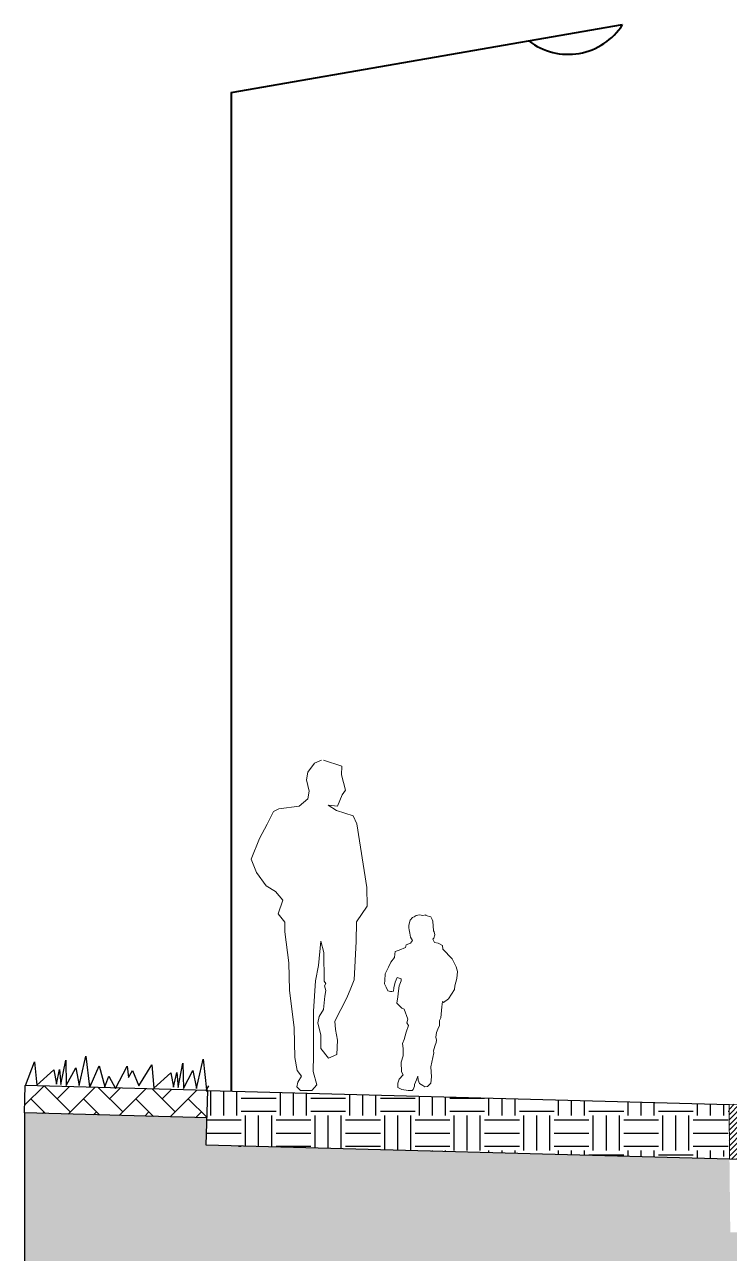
# Model space of a CAD drawing. Header units: metres. Extents: x 34785 to 38791, y 49888 to 55971.
# Drawn here: x 37811.16 to 37815.03, y 51720.17 to 51726.9 of the extents above; entities that cross this region are included whole.
import ezdxf

# ---------------------------------------------------------------- set-up
doc = ezdxf.new("R2010")
doc.units = ezdxf.units.M
for name, color, linetype, lineweight in [('12000000', 251, 'Continuous', 0), ('_pk', 7, 'Continuous', 30), ('ГЕНПЛАН ПЛОЩІ', 7, 'Continuous', 0), ('Слой 1', 250, 'Continuous', 0)]:
    doc.layers.add(name, color=color, linetype=linetype, lineweight=lineweight)

# ---------------------------------------------------------------- blocks, each defined once
blk = doc.blocks.new('1')
at = {"layer": 'ГЕНПЛАН ПЛОЩІ', "color": 7, "linetype": 'Continuous', "lineweight": 0}
blk.add_line((4178.651, -713.944), (4178.651, -713.544), dxfattribs=at)
at = {"layer": 'ГЕНПЛАН ПЛОЩІ', "color": 7, "linetype": 'Continuous', "lineweight": 0, "flags": 128}
for points in [[(4178.651, -713.544), (4178.651, -713.404), (4178.651, -713.121), (4178.651, -712.838), (4178.651, -712.555), (4178.651, -712.444)], [(4177.151, -713.944), (4177.262, -713.944), (4177.545, -713.944), (4177.828, -713.944), (4178.111, -713.944), (4178.651, -713.944)]]:
    blk.add_lwpolyline(points, dxfattribs=at)
at = {"layer": 'Слой 1', "color": 7, "linetype": 'Continuous', "lineweight": 0}
for p, q in [((4177.151, -713.944), (4177.151, -710.944)), ((4177.151, -710.944), (4178.222, -710.944)), ((4178.282, -710.944), (4177.151, -712.075)), ((4177.999, -710.944), (4177.151, -711.792)), ((4177.716, -710.944), (4177.151, -711.509)), ((4177.434, -710.944), (4177.151, -711.227)), ((4178.416, -711.093), (4177.151, -712.358)), ((4178.458, -711.334), (4177.151, -712.641)), ((4178.651, -712.444), (4178.419, -711.11)), ((4178.5, -711.575), (4177.151, -712.924)), ((4178.542, -711.816), (4177.151, -713.207)), ((4178.584, -712.057), (4177.151, -713.49)), ((4178.626, -712.298), (4177.151, -713.773)), ((4178.651, -712.555), (4177.262, -713.944)), ((4178.651, -712.838), (4177.545, -713.944)), ((4178.651, -713.121), (4177.828, -713.944)), ((4178.651, -713.404), (4178.111, -713.944))]:
    blk.add_line(p, q, dxfattribs=at)
at = {"layer": 'Слой 1', "color": 7, "linetype": 'Continuous', "lineweight": 0, "extrusion": (0, 0, -1)}
blk.add_arc((-4178.222, -711.144), 0.2, 90, 170.11283, dxfattribs=at)
blk = doc.blocks.new('23ук_2')
at = {"layer": '12000000', "color": 0, "linetype": 'Continuous', "lineweight": -2, "ltscale": 100}
for p, q in [((-0.06927, 0.15133), (-0.06545, 0.15626)), ((-0.06545, 0.15626), (-0.06177, 0.15807)), ((-0.06066, 0.15807), (-0.05052, 0.15473)), ((-0.06996, 0.1473), (-0.06927, 0.15133)), ((-0.05052, 0.15473), (-0.0508, 0.14994)), ((-0.0508, 0.14994), (-0.04858, 0.14147)), ((-0.06843, 0.14092), (-0.06996, 0.1473)), ((-0.04858, 0.14147), (-0.05045, 0.13897)), ((-0.07385, 0.13279), (-0.06926, 0.13676)), ((-0.06926, 0.13676), (-0.06843, 0.14092)), ((-0.05045, 0.13897), (-0.05288, 0.13279)), ((-0.09155, 0.12301), (-0.08808, 0.12995)), ((-0.08808, 0.12995), (-0.08516, 0.13127)), ((-0.08516, 0.13127), (-0.07385, 0.13279)), ((-0.05288, 0.13279), (-0.05802, 0.13328)), ((-0.05802, 0.13328), (-0.05344, 0.13036)), ((-0.05344, 0.13036), (-0.04441, 0.12752)), ((-0.09572, 0.11502), (-0.09155, 0.12301)), ((-0.04441, 0.12752), (-0.04233, 0.12314)), ((-0.04233, 0.12314), (-0.03684, 0.08829)), ((-0.10023, 0.10377), (-0.09572, 0.11502)), ((-0.09731, 0.09642), (-0.10023, 0.10377)), ((-0.09197, 0.0892), (-0.09731, 0.09642)), ((-0.08683, 0.086), (-0.09197, 0.0892)), ((-0.03684, 0.08829), (-0.03664, 0.07802)), ((-0.08296, 0.0813), (-0.08683, 0.086)), ((-0.08547, 0.07378), (-0.08296, 0.0813)), ((-0.03664, 0.07802), (-0.0425, 0.06949)), ((-0.08176, 0.0692), (-0.08547, 0.07378)), ((-0.08176, 0.06399), (-0.08176, 0.0692)), ((-0.0425, 0.06949), (-0.04268, 0.05865)), ((-0.01319, 0.07029), (-0.0138, 0.06767)), ((-0.0138, 0.06767), (-0.0138, 0.06607)), ((-0.01183, 0.07183), (-0.01319, 0.07029)), ((-0.01094, 0.07226), (-0.01183, 0.07183)), ((-0.00986, 0.07282), (-0.01094, 0.07226)), ((-0.00808, 0.07329), (-0.00986, 0.07282)), ((-0.00616, 0.07291), (-0.00808, 0.07329)), ((-0.00453, 0.07333), (-0.00616, 0.07291)), ((-0.00447, 0.07287), (-0.00453, 0.07333)), ((-0.00175, 0.07221), (-0.00447, 0.07287)), ((-0.00104, 0.07074), (-0.00175, 0.07221)), ((-0.00078, 0.06973), (-0.00104, 0.07074)), ((-0.00029, 0.06445), (-0.00078, 0.06973)), ((-0.07961, 0.04698), (-0.08176, 0.06399)), ((-0.0138, 0.06607), (-0.01375, 0.06504)), ((-0.01375, 0.06504), (-0.01347, 0.06414)), ((-0.01347, 0.06414), (-0.01328, 0.06317)), ((-0.01328, 0.06317), (-0.01303, 0.06112)), ((-0.01303, 0.06112), (-0.01191, 0.05913)), ((0.00011, 0.06397), (-0.00029, 0.06445)), ((-0.00008, 0.06044), (0.0004, 0.06235)), ((0.0004, 0.06235), (0.00011, 0.06397)), ((-0.06205, 0.05893), (-0.06343, 0.04546)), ((-0.06045, 0.05261), (-0.06205, 0.05893)), ((-0.04268, 0.05865), (-0.04372, 0.03768)), ((-0.01922, 0.05394), (-0.02129, 0.05314)), ((-0.01571, 0.05537), (-0.01922, 0.05394)), ((-0.01539, 0.05681), (-0.01571, 0.05537)), ((-0.013, 0.05777), (-0.01539, 0.05681)), ((-0.01191, 0.05913), (-0.013, 0.05777)), ((-0.00066, 0.06), (-0.00008, 0.06044)), ((0.00024, 0.0582), (-0.00066, 0.06)), ((0.00215, 0.05773), (0.00024, 0.0582)), ((0.00454, 0.05645), (0.00215, 0.05773)), ((0.0047, 0.05438), (0.00454, 0.05645)), ((0.00997, 0.04911), (0.0047, 0.05438)), ((-0.06024, 0.03699), (-0.06045, 0.05261)), ((-0.02368, 0.0474), (-0.02496, 0.04453)), ((-0.02177, 0.04995), (-0.02368, 0.0474)), ((-0.02145, 0.05171), (-0.02177, 0.04995)), ((-0.02129, 0.05314), (-0.02145, 0.05171)), ((0.01204, 0.04481), (0.00997, 0.04911)), ((-0.07926, 0.03199), (-0.07961, 0.04698)), ((-0.06343, 0.04546), (-0.06496, 0.03719)), ((-0.02687, 0.04102), (-0.02703, 0.03735)), ((-0.02496, 0.04453), (-0.02687, 0.04102)), ((0.01284, 0.04226), (0.01204, 0.04481)), ((0.01252, 0.03843), (0.01284, 0.04226)), ((-0.06496, 0.03719), (-0.06614, 0.0206)), ((-0.05941, 0.0356), (-0.06024, 0.03699)), ((-0.0601, 0.03435), (-0.05941, 0.0356)), ((-0.05934, 0.03185), (-0.0601, 0.03435)), ((-0.04372, 0.03768), (-0.04566, 0.03303)), ((-0.02703, 0.03735), (-0.02719, 0.03544)), ((-0.02719, 0.03544), (-0.02623, 0.03369)), ((-0.02623, 0.03369), (-0.02536, 0.03162)), ((-0.02201, 0.0333), (-0.02126, 0.03633)), ((-0.02126, 0.03633), (-0.02021, 0.03902)), ((-0.02021, 0.03902), (-0.0181, 0.03831)), ((-0.01922, 0.03432), (-0.01953, 0.03161)), ((-0.0181, 0.03719), (-0.01922, 0.03432)), ((-0.0181, 0.03831), (-0.0181, 0.03719)), ((0.01124, 0.03237), (0.0114, 0.03444)), ((0.0114, 0.03444), (0.01252, 0.03843)), ((-0.07676, 0.01144), (-0.07926, 0.03199)), ((-0.06059, 0.0215), (-0.05989, 0.02879)), ((-0.05989, 0.02879), (-0.05934, 0.03185)), ((-0.04788, 0.02775), (-0.05448, 0.01512)), ((-0.04566, 0.03303), (-0.04788, 0.02775)), ((-0.02536, 0.03162), (-0.02386, 0.03128)), ((-0.02386, 0.03128), (-0.02313, 0.03137)), ((-0.02313, 0.03137), (-0.02221, 0.03152)), ((-0.02221, 0.03152), (-0.02201, 0.0333)), ((-0.01985, 0.02842), (-0.02049, 0.02492)), ((-0.01953, 0.03161), (-0.01985, 0.02842)), ((0.0051, 0.02527), (0.00789, 0.02727)), ((0.00789, 0.02727), (0.01124, 0.03237)), ((-0.06614, 0.0206), (-0.066, -0.00356)), ((-0.06302, 0.01762), (-0.06059, 0.0215)), ((-0.02049, 0.02492), (-0.01762, 0.02217)), ((-0.01762, 0.02217), (-0.01635, 0.02169)), ((-0.01635, 0.02169), (-0.01443, 0.01611)), ((0.00359, 0.0169), (0.00423, 0.0228)), ((0.00423, 0.0228), (0.00459, 0.02572)), ((0.00459, 0.02572), (0.0051, 0.02527)), ((-0.06364, 0.01421), (-0.06302, 0.01762)), ((-0.06211, 0.00734), (-0.06364, 0.01421)), ((-0.05448, 0.01512), (-0.05399, 0.0104)), ((-0.01443, 0.01611), (-0.01491, 0.01419)), ((-0.01491, 0.01419), (-0.01411, 0.0126)), ((0.00295, 0.01547), (0.00359, 0.0169)), ((0.00295, 0.0126), (0.00295, 0.01547)), ((-0.07635, -0.00481), (-0.07676, 0.01144)), ((-0.06198, 0.00429), (-0.06211, 0.00734)), ((-0.05399, 0.0104), (-0.05288, 0.00456)), ((-0.01523, 0.00893), (-0.0165, 0.00494)), ((-0.01411, 0.0126), (-0.01523, 0.00893)), ((0.00088, 0.00622), (0.00136, 0.00877)), ((0.00136, 0.00877), (0.00199, 0.01068)), ((0.00199, 0.01068), (0.00295, 0.0126)), ((-0.06205, -0.00002), (-0.06198, 0.00429)), ((-0.05288, 0.00456), (-0.05337, -0.00321)), ((-0.0165, 0.00494), (-0.0173, 0.00287)), ((-0.0173, 0.00287), (-0.01698, 0)), ((-0.01698, 0), (-0.01698, -0.00399)), ((-0.0004, -0.00128), (0.0004, 0.00128)), ((0.0004, 0.00128), (0.0012, 0.00335)), ((0.00136, 0.00462), (0.00088, 0.00622)), ((0.0012, 0.00335), (0.00136, 0.00462)), ((-0.0751, -0.01196), (-0.07635, -0.00481)), ((-0.066, -0.00356), (-0.06628, -0.01258)), ((-0.05788, -0.00529), (-0.06205, -0.00002)), ((-0.05337, -0.00321), (-0.05788, -0.00529)), ((-0.01698, -0.00399), (-0.0181, -0.00734)), ((-0.00183, -0.00989), (-0.00008, -0.00239)), ((-0.00008, -0.00239), (-0.0004, -0.00128)), ((-0.07258, -0.01503), (-0.0751, -0.01196)), ((-0.06628, -0.01258), (-0.06434, -0.0198)), ((-0.0181, -0.00734), (-0.01778, -0.01276)), ((-0.01778, -0.01276), (-0.01698, -0.01435)), ((-0.00136, -0.01547), (-0.00183, -0.00989)), ((-0.07524, -0.02098), (-0.07468, -0.01835)), ((-0.07468, -0.01835), (-0.07258, -0.01503)), ((-0.06434, -0.0198), (-0.06704, -0.023)), ((-0.01906, -0.01674), (-0.01985, -0.01898)), ((-0.01985, -0.01898), (-0.01985, -0.02137)), ((-0.01698, -0.01435), (-0.01906, -0.01674)), ((-0.01076, -0.01961), (-0.00965, -0.01706)), ((-0.01076, -0.02057), (-0.01076, -0.01961)), ((-0.00965, -0.01706), (-0.00901, -0.01515)), ((-0.00901, -0.01515), (-0.00869, -0.01722)), ((-0.00869, -0.01722), (-0.00805, -0.01914)), ((-0.00805, -0.01914), (-0.00614, -0.02025)), ((-0.00359, -0.02073), (-0.00183, -0.01898)), ((-0.00183, -0.01898), (-0.00136, -0.01547)), ((-0.07322, -0.02293), (-0.07524, -0.02098)), ((-0.06704, -0.023), (-0.07322, -0.02293)), ((-0.01985, -0.02137), (-0.01762, -0.02248)), ((-0.01762, -0.02248), (-0.01427, -0.02296)), ((-0.01427, -0.02296), (-0.01204, -0.02296)), ((-0.01204, -0.02296), (-0.0114, -0.02232)), ((-0.0114, -0.02232), (-0.01076, -0.02057)), ((-0.00614, -0.02025), (-0.00502, -0.02089)), ((-0.00502, -0.02089), (-0.00359, -0.02073))]:
    blk.add_line(p, q, dxfattribs=at)

msp = doc.modelspace()

# ---------------------------------------------------------------- hatches: boundary and pattern name
at = {"transparency": 33554687}
h = msp.add_hatch(dxfattribs=at)
h.set_pattern_fill('AR-HBONE', color=256, scale=0.001)
h.set_pattern_definition([(45, (37375.97866, 51791.5694), (0, 0.143684098), [0.3048, -0.1016]), (135, (37376.05051, 51791.64124), (1e-17, 0.143684098), [0.3048, -0.1016])])
h.paths.add_polyline_path([(37812.1668, 51721.0665), (37811.1672, 51721.0933), (37811.1632, 51720.9433), (37812.1628, 51720.9165)])
h = msp.add_hatch(dxfattribs=at)
h.set_pattern_fill('EARTH', color=256, scale=0.03)
h.set_pattern_definition([(0, (37391.15477, 51865.9227), (0.1905, 0.1905), [0.1905, -0.1905]), (0, (37391.15477, 51865.99413), (0.1905, 0.1905), [0.1905, -0.1905]), (0, (37391.15477, 51866.06557), (0.1905, 0.1905), [0.1905, -0.1905]), (90, (37391.17858, 51866.08938), (-0.1905, 0.1905), [0.1905, -0.1905]), (90, (37391.25002, 51866.08938), (-0.1905, 0.1905), [0.1905, -0.1905]), (90, (37391.32146, 51866.08938), (-0.1905, 0.1905), [0.1905, -0.1905])])
h.paths.add_polyline_path([(37814.9813, 51720.6914), (37815.025, 51720.7357), (37815.0232, 51720.9902), (37812.1668, 51721.0665), (37812.1588, 51720.7666)])
h = msp.add_hatch(dxfattribs=at)
h.set_pattern_fill('DOTS', color=256, scale=0.1)
h.set_pattern_definition([(0, (37391.15477, 51865.9227), (0.079375, 0.15875), [0, -0.15875])])
h.paths.add_polyline_path([(37856.8945, 51721.0219), (37855.8948, 51720.9951), (37855.8988, 51720.8451), (37853.0332, 51720.7682), (37853.0317, 51720.3688), (37842.3838, 51720.4082), (37825.6796, 51720.4082), (37815.0298, 51720.2896), (37815.0253, 51720.6902), (37812.1588, 51720.7666), (37812.1628, 51720.9165), (37811.1632, 51720.9433), (37811.1632, 51718.4201), (37856.8945, 51718.4201)])

# ---------------------------------------------------------------- linework, layer by layer
at = {"lineweight": 30}
for p, q in [((37811.1632, 51720.9433), (37811.1672, 51721.0933)), ((37812.1668, 51721.0665), (37811.1672, 51721.0933)), ((37812.1588, 51720.7666), (37812.1668, 51721.0665)), ((37812.1668, 51721.0665), (37815.0232, 51720.9902)), ((37812.1628, 51720.9165), (37811.1632, 51720.9433)), ((37815.0253, 51720.6902), (37812.1588, 51720.7666))]:
    msp.add_line(p, q, dxfattribs=at)
msp.add_line((37811.1632, 51720.9433), (37811.1632, 51718.4201))
at = {"color": 3, "flags": 128}
for points in [[(37811.1674, 51721.0932), (37811.1674, 51721.0932), (37811.2182, 51721.2229), (37811.2305, 51721.0957), (37811.3234, 51721.1789), (37811.3381, 51721.1006), (37811.3552, 51721.1813), (37811.3626, 51721.0982), (37811.3895, 51721.2326), (37811.3919, 51721.0933), (37811.4433, 51721.1911), (37811.4629, 51721.0933), (37811.4996, 51721.2546), (37811.5192, 51721.086), (37811.5314, 51721.108)], [(37811.5228, 51721.0873), (37811.5712, 51721.2018), (37811.603, 51721.0869), (37811.625, 51721.1455), (37811.6617, 51721.0771), (37811.7253, 51721.1993), (37811.7327, 51721.1382), (37811.7547, 51721.1749), (37811.789, 51721.0917), (37811.8599, 51721.2066), (37811.8721, 51721.0795), (37811.9651, 51721.1626), (37811.9798, 51721.0844), (37811.9969, 51721.1651), (37812.0043, 51721.082), (37812.0312, 51721.2164), (37812.0336, 51721.0771), (37812.085, 51721.1749), (37812.1046, 51721.0771), (37812.1413, 51721.2384), (37812.1608, 51721.0697), (37812.1731, 51721.0917)]]:
    msp.add_lwpolyline(points, dxfattribs=at)
at = {"layer": '_pk', "color": 7, "lineweight": 40, "ltscale": 100}
for q in [(37814.4398, 51726.9042), (37812.2957, 51721.063), (37812.2957, 51721.063), (37812.2957, 51721.063), (37812.2957, 51721.063)]:
    msp.add_line((37812.2957, 51726.5319), q, dxfattribs=at)
msp.add_arc((37814.142, 51727.0952), 0.3538, 232.38363, 327.31424, dxfattribs=at)

# ---------------------------------------------------------------- block references
at = {"lineweight": 0, "xscale": 10, "yscale": 10, "zscale": 10}
msp.add_blockref('23ук_2', (37813.4071, 51721.2955), dxfattribs=at)
at = {"xscale": 0.1, "yscale": 0.1, "zscale": 0.1, "rotation": 0.3958457751747845}
msp.add_blockref('1', (37396.8269, 51789.197), dxfattribs=at)

doc.saveas('drawing.dxf')
